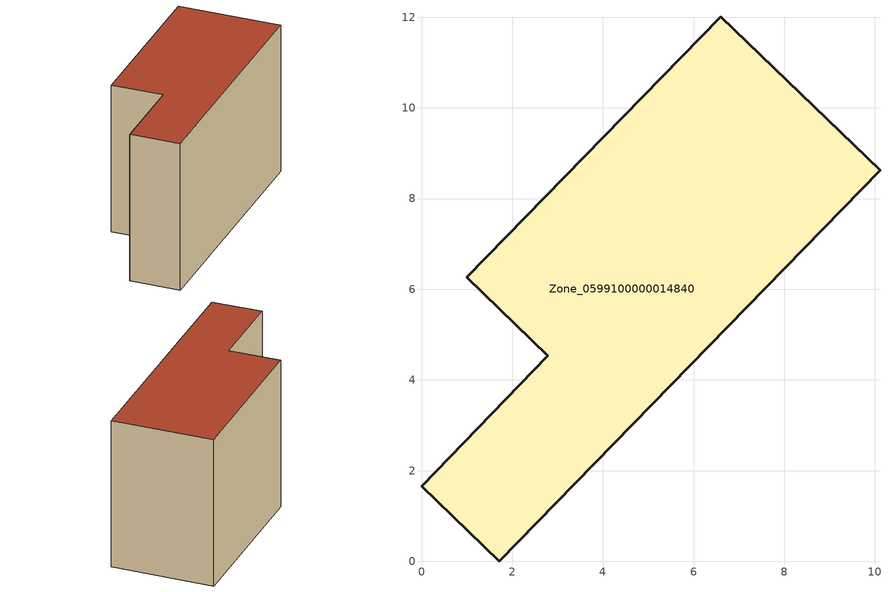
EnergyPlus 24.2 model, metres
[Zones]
Zone_0599100000014840
 floor ground (C_G): 0,1.66 2.78,4.53 1,6.26 6.6,12.01 10.11,8.62 1.72,0 z0
 wall outside (C_F): 2.78,4.53 0,1.66 1.72,0 10.11,8.62 6.6,12.01 1,6.26 2.78,4.53 z0:7.35
 roof outside (C_R): 6.6,12.01 1,6.26 2.78,4.53 0,1.66 1.72,0 10.11,8.62 z7.35
[BUILDING]
Pand.0599100000014840: North Axis=0; Terrain=City; Loads Convergence Tolerance Value=0.04; Temperature Convergence Tolerance Value=0.4; Solar Distribution=FullExterior; Maximum Number of Warmup Days=25; Minimum Number of Warmup Days=1
[Site:Location]
Rotterdam.The.Hague.AP_ZH_NLD Design_Conditions: Latitude=51.96; Longitude=4.45; Time Zone=1; Elevation=-4.5
[SITE:GROUNDTEMPERATURE:BUILDINGSURFACE]
18, 18, 18, 18, 18, 18, 18, 18, 18, 18, 18, 18
[MATERIAL] Thermal Absorptance=0.9; Solar Absorptance=0.7; Visible Absorptance=0.7
Name | Roughness | Thickness | Conductivity | Density | Specific Heat
G.TI.1946 | MediumSmooth | 0.15 | 1 | 540 | 1210
F.TI.1946 | Rough | 0.3 | 0.857143 | 1920 | 840
R.TI.1946 | MediumRough | 0.2 | 0.1 | 1500 | 1000
[CONSTRUCTION]
C_G: G.TI.1946
C_F: F.TI.1946
C_R: R.TI.1946
[ZONE]
Zone_0599100000014840: Type=1; Multiplier=1; Ceiling Height=Autocalculate; Volume=Autocalculate; Floor Area=autocalculate; Part of Total Floor Area=Yes
[ZONEINFILTRATION:DESIGNFLOWRATE]
Infil_Zone_0599100000014840: Zone or ZoneList or Space or SpaceList=Zone_0599100000014840; Schedule=AlwaysOn; Design Flow Rate Calculation Method=Flow/Area; Flow Rate per Floor Area=0.003; Constant Term Coefficient=1; Temperature Term Coefficient=0; Velocity Term Coefficient=0; Velocity Squared Term Coefficient=0
[HVACTEMPLATE:ZONE:IDEALLOADSAIRSYSTEM]
Zone_0599100000014840: Maximum Heating Supply Air Temperature=50; Minimum Cooling Supply Air Temperature=13; Maximum Heating Supply Air Humidity Ratio=0.0156; Minimum Cooling Supply Air Humidity Ratio=0.0077; Heating Limit=NoLimit; Cooling Limit=NoLimit; Dehumidification Control Type=ConstantSensibleHeatRatio; Cooling Sensible Heat Ratio=0.7; Dehumidification Setpoint=60; Humidification Control Type=None; Humidification Setpoint=30; Outdoor Air Method=None; Outdoor Air Flow Rate per Person=0.00944; Outdoor Air Flow Rate per Zone Floor Area=0; Outdoor Air Flow Rate per Zone=0; Demand Controlled Ventilation Type=None; Outdoor Air Economizer Type=NoEconomizer; Heat Recovery Type=None; Sensible Heat Recovery Effectiveness=0.7; Latent Heat Recovery Effectiveness=0.65
[ZONECONTROL:THERMOSTAT]
ThermostatControl_Zone_0599100000014840: Zone or ZoneList=Zone_0599100000014840; Control Type Schedule=DualSetpointControlType; Control 1=Thermostat_Zone_0599100000014840; Temperature Difference Between Cutout And Setpoint=0
[THERMOSTATSETPOINT:DUALSETPOINT]
Thermostat_Zone_0599100000014840: Heating Setpoint Temperature Schedule=HeatingSetpoint_Zone_0599100000014840; Cooling Setpoint Temperature Schedule=CoolingSetpoint_Zone_0599100000014840
[SCHEDULE:COMPACT]
HeatingSetpoint_Zone_0599100000014840: Through: 12/31, For: AllDays, Until: 24:00, 21
CoolingSetpoint_Zone_0599100000014840: Through: 12/31, For: AllDays, Until: 24:00, 24
DualSetpointControlType: Through: 12/31, For: AllDays, Until: 24:00, 4
AlwaysOn: Through: 12/31, For: AllDays, Until: 24:00, 1
